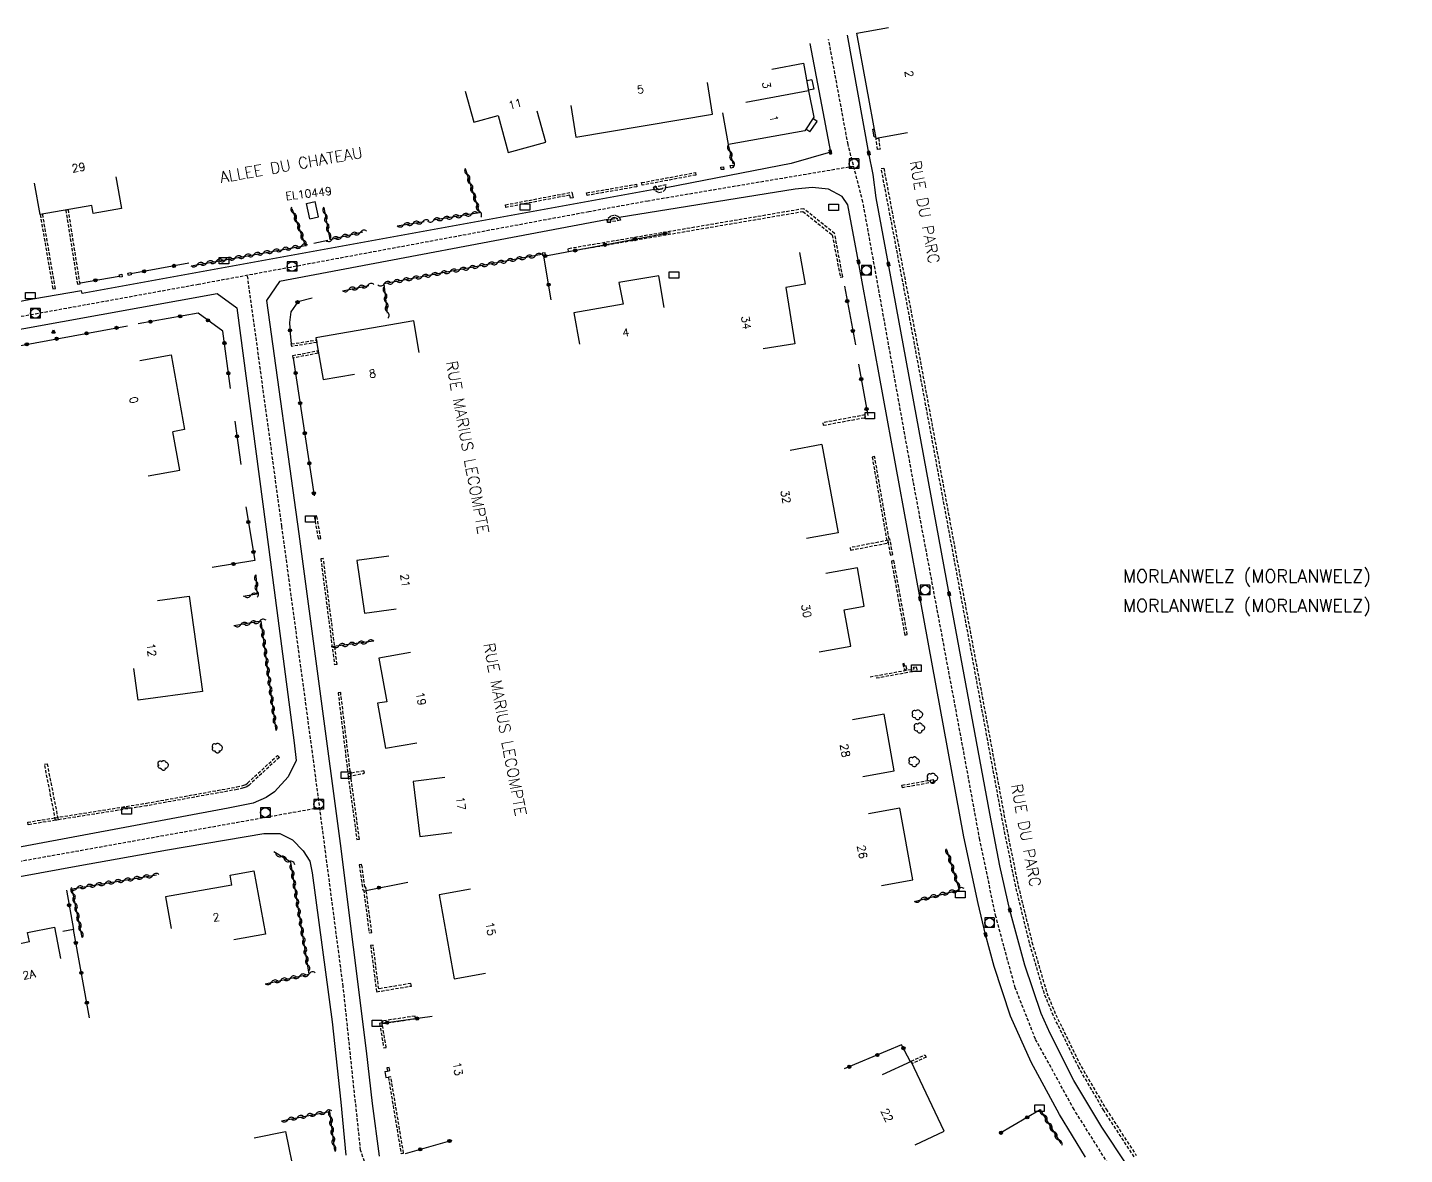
# Model space of a CAD drawing. Header units: millimetres. Extents: x 119599 to 140000, y 124063 to 129001.
# Drawn here: x 139784.9 to 140000, y 128162.5 to 128338.7 of the extents above; entities that cross this region are included whole.
import ezdxf
from ezdxf.enums import TextEntityAlignment as Align

# ---------------------------------------------------------------- set-up
doc = ezdxf.new("R2010")
doc.units = ezdxf.units.MM
doc.linetypes.add('DASHED', pattern=[0.75, 0.5, -0.25])
doc.layers.get('0').update_dxf_attribs({"linetype": 'CONTINUOUS'})
for name, color, linetype in [('W0001', 6, 'DASHED'), ('W0008', 7, 'CONTINUOUS'), ('W0100', 7, 'CONTINUOUS'), ('W0105', 7, 'CONTINUOUS'), ('W0112', 1, 'DASHED'), ('W0300', 7, 'CONTINUOUS'), ('W0310', 3, 'CONTINUOUS'), ('W0322', 7, 'CONTINUOUS'), ('W0400', 7, 'CONTINUOUS'), ('W0420', 7, 'CONTINUOUS'), ('W0851', 7, 'CONTINUOUS'), ('W0980', 7, 'CONTINUOUS'), ('W0984', 7, 'CONTINUOUS'), ('W0989', 7, 'CONTINUOUS'), ('W0991', 7, 'CONTINUOUS'), ('W1102', 7, 'CONTINUOUS'), ('W1471', 7, 'CONTINUOUS')]:
    doc.layers.add(name, color=color, linetype=linetype)
doc.styles.get("Standard").update_dxf_attribs({"font": 'romans.shx', "width": 0.85})

# ---------------------------------------------------------------- blocks, each defined once
blk = doc.blocks.new('t310o')
at = {"color": 0, "linetype": 'Continuous'}
for centre, start, end in [((-0.5, 0.38), 216.8699, 323.1304), ((0.5, -0.37), 36.8699, 143.1303)]:
    blk.add_arc(centre, 0.625, start, end, dxfattribs=at)
blk = doc.blocks.new('T1471')
at = {"color": 0, "linetype": 'Continuous', "flags": 128}
blk.add_lwpolyline([(-0.75, -0.5), (-0.75, 0.5), (0.75, 0.5), (0.75, -0.5), (-0.75, -0.5)], dxfattribs=at)
blk = doc.blocks.new('T400')
for p, q in [((-0.15, 0.3), (0.15, 0.3)), ((-0.15, -0.25), (-0.15, 0.3)), ((-0.15, 0.15), (0.15, 0.15)), ((-0.15, 0), (0.15, 0)), ((0.15, 0.3), (0.15, -0.25)), ((-0.15, -0.15), (0.15, -0.15)), ((-0.15, -0.25), (-0.15, -0.3)), ((-0.15, -0.3), (0.15, -0.3)), ((0.15, -0.3), (0.15, -0.25))]:
    blk.add_line(p, q)
blk = doc.blocks.new('T420')
for p, q in [((0.75, 0.75), (-0.75, 0.75)), ((-0.75, 0.75), (-0.75, -0.75)), ((0.75, 0.75), (0.75, -0.75)), ((0.75, -0.75), (-0.75, -0.75))]:
    blk.add_line(p, q)
blk.add_ellipse((0, 0), major_axis=(-0.53, 0.53), ratio=1, start_param=3.926991, end_param=10.210176)
blk = doc.blocks.new('T300')
for p, q in [((-0.8, 0.51), (-0.86, 0.34)), ((-0.86, 0.34), (-0.86, 0.17)), ((-0.86, 0.17), (-0.74, 0.06)), ((-0.69, 0.63), (-0.8, 0.51)), ((-0.8, -0.06), (-0.74, 0.06)), ((-0.74, 0.06), (-0.69, 0.11)), ((-0.57, 0.69), (-0.69, 0.63)), ((-0.46, 0.69), (-0.57, 0.69)), ((-0.29, 0.63), (-0.46, 0.69)), ((-0.29, 0.63), (-0.17, 0.74)), ((-0.23, 0.57), (-0.29, 0.63)), ((-0.17, 0.74), (-0.06, 0.8)), ((-0.06, 0.8), (0.06, 0.8)), ((0.06, 0.8), (0.23, 0.74)), ((0.23, 0.74), (0.34, 0.63)), ((0.34, 0.63), (0.4, 0.51)), ((0.46, 0.46), (0.34, 0.46)), ((0.4, 0.51), (0.4, 0.46)), ((0.57, 0.4), (0.46, 0.46)), ((0.57, 0.4), (0.69, 0.29)), ((0.69, 0.29), (0.74, 0.17)), ((0.74, 0.06), (0.69, -0.17)), ((0.74, 0.17), (0.74, 0.06)), ((-0.8, -0.17), (-0.8, -0.06)), ((-0.8, -0.23), (-0.8, -0.17)), ((-0.74, -0.34), (-0.8, -0.23)), ((-0.69, -0.4), (-0.74, -0.34)), ((-0.51, -0.46), (-0.69, -0.4)), ((-0.4, -0.46), (-0.51, -0.46)), ((-0.4, -0.46), (-0.34, -0.46)), ((-0.34, -0.46), (-0.34, -0.4)), ((-0.34, -0.51), (-0.34, -0.46)), ((-0.29, -0.63), (-0.34, -0.51)), ((-0.17, -0.74), (-0.29, -0.63)), ((-0.06, -0.8), (-0.17, -0.74)), ((0.06, -0.8), (-0.06, -0.8)), ((0.17, -0.74), (0.06, -0.8)), ((0.23, -0.69), (0.17, -0.74)), ((0.29, -0.46), (0.23, -0.46)), ((0.29, -0.63), (0.23, -0.69)), ((0.46, -0.4), (0.29, -0.46)), ((0.34, -0.51), (0.29, -0.63)), ((0.34, -0.51), (0.34, -0.46)), ((0.57, -0.34), (0.46, -0.4)), ((0.63, -0.29), (0.57, -0.34)), ((0.69, -0.17), (0.63, -0.29))]:
    blk.add_line(p, q)
blk = doc.blocks.new('T851')
for p, q in [((-0.25, -0.15), (0, 0.32)), ((0, 0.32), (0.25, -0.15)), ((-0.25, -0.15), (0.25, -0.15))]:
    blk.add_line(p, q)
for major_axis in [(-0.106, 0.106), (-0.0354, 0.0354), (-0.0236, 0.0236)]:
    blk.add_ellipse((0, 0), major_axis=major_axis, ratio=1, start_param=3.926991, end_param=10.210176)
blk = doc.blocks.new('t322o')
at = {"color": 0, "linetype": 'Continuous'}
for radius in [0.25, 0.15]:
    blk.add_circle((0, 0), radius, dxfattribs=at)

msp = doc.modelspace()

# ---------------------------------------------------------------- linework, layer by layer
at = {"layer": 'W0001'}
for points in [[(140000, 128113.74), (139990.89, 128121.21), (139981.79, 128129.34), (139971.93, 128139.19), (139962.58, 128149.54), (139954.89, 128159.22), (139948.38, 128169.57), (139942.36, 128180.58), (139939.19, 128188.6), (139936.17, 128199.72), (139933.66, 128211.74), (139930.82, 128227.26), (139923.27, 128267.71), (139915.41, 128311.39), (139913.07, 128320.41), (139910.04, 128336.84)], [(139913.96, 128316.99), (139881.83, 128311.56), (139872.58, 128309.88), (139825.97, 128301.2), (139811.6, 128298.53), (139793.96, 128295.32), (139704.2, 128279.1), (139651.51, 128269.56), (139621.94, 128264.05), (139618.53, 128263.9), (139609.83, 128264.57)], [(139984.74, 128126.7), (139957.1, 128094.39), (139929.95, 128061.96), (139927.8, 128059.72), (139924.17, 128056.07), (139921.71, 128054.72), (139918.89, 128054.23), (139916.06, 128054.47), (139912.87, 128055.45), (139907.96, 128058.15), (139900.22, 128064.65), (139889.66, 128077.91), (139875.39, 128096.65), (139863.36, 128111.12), (139857.71, 128118.98), (139848.34, 128135.96), (139843.42, 128147.4), (139839.25, 128156.48), (139836.92, 128163.23), (139834.2, 128188.82), (139829.41, 128225.3), (139824.62, 128260.74), (139820.56, 128290.43), (139819.25, 128299.95)], [(139830.54, 128216.73), (139778.39, 128207.38), (139748.55, 128201.98), (139719.61, 128196.68), (139684.49, 128190.43), (139669.81, 128188.2), (139631.5, 128180.96), (139601.42, 128175.56), (139592.58, 128173.88)]]:
    msp.add_lwpolyline(points, dxfattribs=at)
at = {"layer": 'W0008'}
for points in [[(140000, 128116.29), (139994.2, 128121.19), (139986.13, 128128.6), (139980.4, 128134.1), (139973.05, 128141.45), (139967.38, 128147.62), (139962.5, 128153.3), (139959.76, 128156.71), (139956.61, 128160.91), (139952.7, 128166.82), (139948.35, 128174.12), (139944.63, 128181.47), (139943.24, 128184.58), (139940.67, 128192.15), (139938.36, 128200.71), (139936.77, 128207.65), (139935.21, 128215.86), (139928.88, 128250.16), (139919.4, 128301.7), (139917.49, 128312.07), (139916.99, 128315.69), (139916.32, 128319.04), (139913.01, 128337.5)], [(139907.08, 128336.19), (139910.31, 128319.23), (139904.21, 128317.43), (139884.65, 128313.65)], [(139882.77, 128313.35), (139793.45, 128297.09), (139793.3, 128297.55), (139785.71, 128296.25), (139765.69, 128292.54)], [(139950.19, 128162.14), (139946.1, 128168.8), (139941.66, 128177), (139938.46, 128184.15), (139935.91, 128191.94), (139934.56, 128196.91), (139933.39, 128201.75), (139931.18, 128212.21), (139924.32, 128249.42), (139914.71, 128302.06), (139913.04, 128310.98), (139912.18, 128312.26), (139910, 128313.43), (139907.45, 128313.66), (139904.81, 128313.43), (139877.31, 128309)], [(139875.55, 128308.68), (139824.27, 128298.98), (139822.23, 128296.04), (139827.29, 128259.54), (139833.74, 128211.16), (139837.8, 128178.76), (139838.71, 128170.49), (139839.84, 128162.26)], [(139772.16, 128289.48), (139814.52, 128297.13), (139817.61, 128294.88), (139822.57, 128257.12), (139826.55, 128226.91), (139826.85, 128224.12), (139825.59, 128221.57), (139823.46, 128219.24), (139822.17, 128218.32), (139820.14, 128217.48), (139816.24, 128216.67), (139769.42, 128207.94)], [(139770.54, 128203.59), (139793.08, 128207.73), (139806.73, 128210.16), (139821.79, 128212.71), (139824.32, 128212.71), (139826.27, 128211.74), (139827.94, 128210), (139828.99, 128208.38), (139829.36, 128206.58), (139832.48, 128183.26), (139833.83, 128170.73), (139834.6, 128162.45)]]:
    msp.add_lwpolyline(points, dxfattribs=at)
at = {"layer": 'W0100'}
for p, q in [((139853.27, 128328.72), (139854.59, 128323.9)), ((139854.59, 128323.9), (139858.4, 128324.95)), ((139858.4, 128324.95), (139859.99, 128319.17)), ((139865.84, 128320.78), (139864.51, 128325.6)), ((139859.99, 128319.17), (139865.84, 128320.78)), ((139798.7, 128315.33), (139799.57, 128310.41)), ((139786.87, 128309.45), (139785.99, 128314.38)), ((139794.93, 128310.88), (139786.87, 128309.45)), ((139795.15, 128309.62), (139794.93, 128310.88)), ((139828.46, 128311.19), (139829.81, 128311.49)), ((139828.99, 128308.8), (139828.46, 128311.19)), ((139830.33, 128309.1), (139829.81, 128311.49)), ((139799.57, 128310.41), (139795.15, 128309.62)), ((139829, 128308.77), (139830.33, 128309.1)), ((139802.43, 128286.66), (139807.35, 128287.53)), ((139807.35, 128287.53), (139809.43, 128275.84)), ((139809.43, 128275.84), (139807.59, 128275.52)), ((139808.66, 128269.52), (139807.59, 128275.52)), ((139908.96, 128273.5), (139904.04, 128272.58)), ((139908.96, 128273.5), (139911.52, 128259.73)), ((139803.74, 128268.64), (139808.66, 128269.52)), ((139911.52, 128259.73), (139906.6, 128258.82)), ((139914.55, 128254.23), (139909.62, 128253.36)), ((139915.6, 128248.23), (139914.55, 128254.23)), ((139912.47, 128247.69), (139915.6, 128248.23)), ((139913.49, 128241.99), (139912.47, 128247.69)), ((139908.57, 128241.12), (139913.49, 128241.99)), ((139816.53, 128206.2), (139820.26, 128206.86)), ((139816.81, 128204.65), (139816.53, 128206.2)), ((139820.26, 128206.86), (139822.04, 128197)), ((139816.81, 128204.65), (139806.44, 128202.82)), ((139806.44, 128202.82), (139807.31, 128197.89)), ((139784.9, 128197.25), (139789.08, 128198.08)), ((139785.2, 128195.76), (139784.9, 128197.25)), ((139789.08, 128198.08), (139790.05, 128193.18)), ((139822.04, 128197), (139817.12, 128196.11)), ((139785.2, 128195.76), (139777.14, 128194.15)), ((139820.27, 128165.15), (139825.17, 128166.16)), ((139825.17, 128166.16), (139826.7, 128158.74))]:
    msp.add_line(p, q, dxfattribs=at)
for points in [[(139922.37, 128322.23), (139917.45, 128321.34), (139914.47, 128337.8), (139919.39, 128338.69)], [(139901.19, 128332.19), (139906.1, 128333.12), (139906.92, 128328.8), (139907.71, 128324.69), (139906.32, 128322.55), (139894.38, 128320.42), (139893.5, 128325.34)], [(139869.75, 128326.5), (139870.57, 128321.57), (139891.92, 128325.15), (139891.1, 128330.08)], [(139905.5, 128303.52), (139906.4, 128298.6), (139903.38, 128298.05), (139904.76, 128289.25), (139899.82, 128288.47)], [(139884.36, 128294.95), (139883.52, 128299.88), (139877.29, 128298.82), (139877.92, 128295.47), (139870.26, 128294.11), (139871.13, 128289.18)], [(139846.07, 128287.9), (139845.22, 128292.82), (139829.95, 128290.2), (139831.06, 128283.65), (139835.99, 128284.49)], [(139841.31, 128256.08), (139836.36, 128255.38), (139837.54, 128247.15), (139842.49, 128247.85)], [(139805.21, 128249.11), (139810.16, 128249.79), (139812.21, 128234.91), (139802.16, 128233.53), (139801.48, 128238.48)], [(139844.7, 128241.01), (139839.78, 128240.1), (139841.03, 128233.31), (139839.58, 128233.08), (139840.8, 128226.03), (139845.73, 128226.88)], [(139915.38, 128221.61), (139920.3, 128222.49), (139918.71, 128231.35), (139913.79, 128230.46)], [(139850.07, 128221.46), (139845.11, 128220.84), (139846.19, 128212.25), (139851.15, 128212.87)], [(139918.28, 128204.59), (139923.2, 128205.48), (139921.18, 128216.7), (139916.26, 128215.81)], [(139854.11, 128204.04), (139849.19, 128203.15), (139851.53, 128190.02), (139856.46, 128190.9)], [(139923.55, 128164.06), (139928.07, 128166.18), (139922.94, 128177.1), (139918.42, 128174.98)]]:
    msp.add_lwpolyline(points, dxfattribs=at)
at = {"layer": 'W0105'}
for p, q in [((139907.44, 128330.51), (139906.62, 128330.36)), ((139907.44, 128330.51), (139907.71, 128329.07)), ((139907.71, 128329.07), (139906.89, 128328.91)), ((139907.12, 128322.37), (139908.26, 128323.99)), ((139908.26, 128323.99), (139907.55, 128324.45)), ((139907.12, 128322.37), (139906.48, 128322.79)), ((139916.94, 128322.78), (139917.18, 128322.82)), ((139917.13, 128321.62), (139916.94, 128322.78)), ((139917.13, 128321.62), (139917.39, 128321.67)), ((139840.72, 128175.5), (139841.11, 128175.59)), ((139840.72, 128175.5), (139840.87, 128174.58)), ((139840.87, 128174.58), (139841.26, 128174.62))]:
    msp.add_line(p, q, dxfattribs=at)
at = {"layer": 'W0112'}
for p, q in [((139917.45, 128321.34), (139917.85, 128321.39)), ((139917.67, 128319.62), (139917.45, 128321.34)), ((139889.32, 128315.63), (139880.91, 128314.04)), ((139893.23, 128316.47), (139893.21, 128316.87)), ((139893.66, 128316.49), (139893.23, 128316.47)), ((139894.76, 128316.72), (139894.68, 128317.12)), ((139895.15, 128316.8), (139894.76, 128316.72)), ((139918.26, 128316.63), (139918.65, 128316.7)), ((139922.75, 128293.07), (139918.26, 128316.63)), ((139918.65, 128316.7), (139923.15, 128293.11)), ((139872.3, 128312.45), (139872.24, 128312.85)), ((139880.09, 128313.8), (139872.3, 128312.45)), ((139880.91, 128314.04), (139880.83, 128314.44)), ((139884.65, 128314.08), (139882.67, 128313.7)), ((139869.6, 128312.49), (139859.62, 128310.57)), ((139786.86, 128309.45), (139788.85, 128297.82)), ((139791.27, 128310.2), (139790.87, 128310.14)), ((139793.09, 128298.62), (139791.27, 128310.2)), ((139906.14, 128310.36), (139869.3, 128304.09)), ((139877.51, 128308.57), (139875.49, 128308.22)), ((139865.75, 128303.49), (139865.27, 128303.43)), ((139865.27, 128303.43), (139865.32, 128303.03)), ((139799.29, 128299.65), (139799.2, 128300.04)), ((139800.66, 128299.92), (139800.58, 128300.31)), ((139801.09, 128300.01), (139800.66, 128299.92)), ((139788.85, 128297.82), (139789.24, 128297.89)), ((139799.69, 128299.74), (139799.29, 128299.65)), ((139937.35, 128213.94), (139922.75, 128293.07)), ((139923.15, 128293.11), (139937.72, 128214.12)), ((139826.1, 128289.23), (139830.02, 128289.86)), ((139830.02, 128289.86), (139830.08, 128289.47)), ((139826.41, 128287.03), (139826.34, 128287.42)), ((139830.27, 128287.78), (139826.41, 128287.03)), ((139909.21, 128276.52), (139915.81, 128277.74)), ((139915.81, 128277.74), (139915.74, 128278.13)), ((139919.48, 128258.73), (139917.23, 128271.62)), ((139829.68, 128262.3), (139830.3, 128258.76)), ((139830.3, 128258.76), (139830.69, 128258.83)), ((139913.47, 128257), (139919.42, 128258.15)), ((139919.42, 128258.15), (139919.35, 128258.54)), ((139830.7, 128255.66), (139832.84, 128239.12)), ((139920.24, 128255.36), (139919.85, 128255.29)), ((139922.33, 128243.81), (139920.24, 128255.36)), ((139832.84, 128239.12), (139833.24, 128239.18)), ((139916.53, 128237.21), (139923.39, 128238.45)), ((139923.88, 128238.13), (139917.31, 128236.95)), ((139921.85, 128239.26), (139921.64, 128239.21)), ((139921.64, 128239.21), (139921.85, 128238.37)), ((139923.31, 128238.73), (139923.71, 128238.78)), ((139923.39, 128238.45), (139923.31, 128238.73)), ((139923.71, 128238.78), (139923.88, 128238.13)), ((139833.41, 128234.72), (139834.99, 128221.65)), ((139787.55, 128223.53), (139787.95, 128223.61)), ((139789.27, 128214.78), (139787.55, 128223.53)), ((139837.52, 128222.12), (139837.45, 128222.51)), ((139834.99, 128221.65), (139837.52, 128222.12)), ((139834.99, 128221.65), (139836.33, 128211.79)), ((139926.45, 128220.75), (139921.57, 128219.86)), ((139921.57, 128219.86), (139921.5, 128220.26)), ((139789.27, 128214.79), (139784.99, 128214.08)), ((139939.27, 128204.43), (139937.35, 128213.94)), ((139937.72, 128214.12), (139939.66, 128204.52)), ((139837.39, 128203.92), (139838.26, 128197.21)), ((139941.42, 128195.62), (139939.27, 128204.43)), ((139939.66, 128204.52), (139941.81, 128195.72)), ((139838.49, 128195.19), (139839.41, 128187.97)), ((139943.74, 128187.68), (139941.42, 128195.62)), ((139941.81, 128195.72), (139944.12, 128187.82)), ((139839.41, 128187.97), (139844.85, 128188.88)), ((139945.16, 128184.23), (139943.74, 128187.68)), ((139944.12, 128187.82), (139945.53, 128184.39)), ((139845.44, 128184.17), (139840.35, 128183.42)), ((139949.13, 128176.12), (139945.16, 128184.23)), ((139945.53, 128184.39), (139949.48, 128176.3)), ((139839.89, 128183.04), (139840.54, 128179.2)), ((139840.35, 128183.42), (139840.41, 128183.02)), ((139840.54, 128179.2), (139840.93, 128179.26)), ((139922.95, 128177.11), (139925.09, 128178.12)), ((139925.09, 128178.12), (139925.26, 128177.76)), ((139841.02, 128176.08), (139841.11, 128175.59)), ((139841.11, 128175.59), (139841.5, 128175.66)), ((139953.05, 128169.4), (139949.13, 128176.12)), ((139949.48, 128176.3), (139953.39, 128169.62)), ((139841.26, 128174.62), (139843.24, 128162.7)), ((139957.78, 128162.16), (139953.05, 128169.4)), ((139953.39, 128169.62), (139958.11, 128162.4)), ((139843.24, 128162.7), (139843.63, 128162.77))]:
    msp.add_line(p, q, dxfattribs=at)
for points in [[(139917.85, 128321.39), (139918.07, 128319.67), (139917.67, 128319.62)], [(139894.68, 128317.12), (139895.07, 128317.19), (139895.15, 128316.8)], [(139880.83, 128314.44), (139889.25, 128316.02), (139889.32, 128315.63)], [(139893.21, 128316.87), (139893.64, 128316.89), (139893.66, 128316.49)], [(139859.62, 128310.57), (139859.54, 128310.97), (139869.91, 128312.95), (139870.01, 128312.47)], [(139872.24, 128312.85), (139880.02, 128314.19), (139880.09, 128313.8)], [(139882.65, 128313.67), (139882.97, 128313.15), (139883.49, 128312.9), (139884.19, 128313.05), (139884.57, 128313.46), (139884.65, 128314.08)], [(139883.25, 128313.46), (139882.99, 128313.88), (139882.65, 128313.67)], [(139882.67, 128313.7), (139882.75, 128313.3), (139884.18, 128313.58), (139884.19, 128313.64), (139883.98, 128313.42), (139883.54, 128313.32), (139883.25, 128313.46)], [(139870.11, 128312.08), (139869.71, 128311.99), (139869.6, 128312.49)], [(139870.01, 128312.47), (139870.02, 128312.47), (139870.11, 128312.08)], [(139789.24, 128297.89), (139787.25, 128309.52), (139786.86, 128309.45)], [(139790.87, 128310.14), (139792.69, 128298.55), (139793.09, 128298.62)], [(139869.3, 128304.09), (139869.37, 128303.7), (139906.03, 128309.93), (139910.61, 128306.26)], [(139875.49, 128308.22), (139875.42, 128308.61), (139876.99, 128308.88), (139877.06, 128308.66), (139876.86, 128308.87), (139876.56, 128308.98), (139876.2, 128308.89), (139875.99, 128308.68)], [(139875.52, 128308.23), (139875.61, 128308.87), (139875.99, 128309.25), (139876.58, 128309.4), (139877.09, 128309.21), (139877.41, 128308.87), (139877.51, 128308.57)], [(139875.99, 128308.68), (139875.91, 128308.16), (139875.52, 128308.23)], [(139912.25, 128299.73), (139910.98, 128306.48), (139906.14, 128310.36)], [(139910.61, 128306.26), (139911.86, 128299.66), (139912.25, 128299.73)], [(139865.32, 128303.03), (139865.8, 128303.09), (139865.75, 128303.49)], [(139799.2, 128300.04), (139799.6, 128300.13), (139799.69, 128299.74)], [(139800.58, 128300.31), (139801.01, 128300.4), (139801.09, 128300.01)], [(139830.08, 128289.47), (139826.17, 128288.84), (139826.1, 128289.23)], [(139826.34, 128287.42), (139830.19, 128288.17), (139830.27, 128287.78)], [(139915.74, 128278.13), (139909.14, 128276.91), (139909.21, 128276.52)], [(139917.23, 128271.62), (139916.84, 128271.55), (139919.17, 128258.23), (139919.29, 128258.26)], [(139830.69, 128258.83), (139830.08, 128262.36), (139829.68, 128262.3)], [(139919.35, 128258.54), (139913.39, 128257.39), (139913.47, 128257)], [(139919.29, 128258.26), (139919.68, 128256.24), (139920.07, 128256.32)], [(139920.07, 128256.32), (139919.6, 128258.76), (139919.48, 128258.73)], [(139833.24, 128239.18), (139831.1, 128255.71), (139830.7, 128255.66)], [(139919.85, 128255.29), (139921.94, 128243.74), (139922.33, 128243.81)], [(139922.13, 128238.91), (139921.94, 128238.87), (139921.85, 128239.26)], [(139921.85, 128238.37), (139922.24, 128238.46), (139922.13, 128238.91)], [(139835.39, 128221.7), (139833.81, 128234.77), (139833.41, 128234.72)], [(139819.26, 128220.6), (139823.95, 128224.91), (139824.23, 128224.62)], [(139787.95, 128223.61), (139789.67, 128214.86), (139789.27, 128214.78)], [(139824.23, 128224.62), (139819.52, 128220.29), (139819.15, 128220.03), (139818.61, 128219.84), (139817.65, 128219.6), (139803.53, 128217.05), (139789.27, 128214.79)], [(139837.45, 128222.51), (139834.92, 128222.04), (139834.99, 128221.65)], [(139784.99, 128214.08), (139784.92, 128214.48), (139789.21, 128215.18), (139803.46, 128217.45), (139817.57, 128219.99), (139818.5, 128220.22), (139818.97, 128220.38), (139819.26, 128220.6)], [(139836.33, 128211.79), (139836.73, 128211.85), (139835.39, 128221.7)], [(139921.5, 128220.26), (139926.38, 128221.14), (139926.45, 128220.75)], [(139837.6, 128204.32), (139837.12, 128207.85), (139836.72, 128207.8)], [(139836.72, 128207.8), (139837.26, 128203.91), (139837.39, 128203.92)], [(139838.26, 128197.21), (139838.66, 128197.26), (139837.73, 128204.33), (139837.6, 128204.32)], [(139839.75, 128188.43), (139838.89, 128195.24), (139838.49, 128195.19)], [(139844.85, 128188.88), (139844.79, 128189.28), (139839.75, 128188.43)], [(139840.41, 128183.02), (139845.5, 128183.77), (139845.44, 128184.17)], [(139840.93, 128179.26), (139840.28, 128183.1), (139839.89, 128183.04)], [(139925.26, 128177.76), (139923.12, 128176.75), (139922.95, 128177.11)], [(139841.5, 128175.66), (139841.41, 128176.15), (139841.02, 128176.08)], [(139843.63, 128162.77), (139841.65, 128174.68), (139841.26, 128174.62)]]:
    msp.add_lwpolyline(points, dxfattribs=at)
at = {"layer": 'W0310'}
for p, q in [((139894.36, 128320.34), (139895.07, 128317.39)), ((139842.66, 128307.68), (139846.84, 128308.35)), ((139834.1, 128297.53), (139838.22, 128298.38)), ((139838.99, 128242.8), (139832.32, 128241.91)), ((139943.11, 128169.55), (139946.31, 128164.25))]:
    msp.add_line(p, q, dxfattribs=at)
for points in [[(139853.28, 128316.65), (139855.49, 128309.73), (139848.27, 128308.59)], [(139810.43, 128301.44), (139828.3, 128304.63), (139826.23, 128310.37)], [(139831.17, 128310.58), (139832.14, 128305.54), (139837.25, 128306.73)], [(139865.2, 128303.23), (139840.56, 128298.65), (139841.09, 128294.05)], [(139820.55, 128253.13), (139820.72, 128250.1), (139818.56, 128249.76)], [(139823.71, 128228.82), (139821.4, 128245.92), (139817.11, 128245.18)], [(139822.02, 128189.24), (139828.9, 128190.73), (139826, 128208.21), (139823.35, 128209.85)], [(139923.46, 128202.11), (139930.49, 128203.92), (139928.49, 128210.18)], [(139793.43, 128196.47), (139791.86, 128204.06), (139805.05, 128206.24)], [(139824.58, 128167.81), (139832.09, 128169.28), (139832.87, 128163.15)]]:
    msp.add_lwpolyline(points, dxfattribs=at)
at = {"layer": 'W0322'}
for p, q in [((139831.79, 128305.39), (139829.6, 128304.95)), ((139810.11, 128301.85), (139801.01, 128300.2)), ((139793.17, 128298.76), (139799.21, 128299.85)), ((139912.51, 128298.26), (139914.23, 128289.09)), ((139826.41, 128287.02), (139829.69, 128265.47)), ((139914.71, 128286.08), (139916.15, 128278.06)), ((139817.3, 128277.14), (139818.22, 128270.38)), ((139790.97, 128203.85), (139792.05, 128197.7)), ((139837.46, 128203.78), (139844.3, 128205.13)), ((139848.11, 128184.11), (139840.59, 128183.09)), ((139943.11, 128169.55), (139936.67, 128165.77)), ((139843.96, 128162.71), (139851.24, 128164.77))]:
    msp.add_line(p, q, dxfattribs=at)
for points in [[(139866.7, 128296.15), (139865.54, 128302.94), (139885.3, 128306.64)], [(139829.35, 128296.37), (139827.14, 128295.83), (139826.02, 128294.26), (139825.82, 128292.6), (139825.92, 128290.87), (139826.1, 128289.23)], [(139816.58, 128282.29), (139815.41, 128291.21), (139811.55, 128294.05), (139802.19, 128292.37)], [(139776.87, 128280.35), (139775.56, 128287.5), (139800.53, 128292.07)], [(139818.98, 128263.75), (139820.41, 128255.36), (139813.74, 128254.31)], [(139794.59, 128183.93), (139792.05, 128197.7), (139790.4, 128197.4)], [(139922.81, 128177.04), (139921.45, 128179.71), (139912.46, 128175.91)]]:
    msp.add_lwpolyline(points, dxfattribs=at)
at = {"layer": 'W1102'}
msp.add_line((139906.92, 128328.8), (139897.09, 128326.95), dxfattribs=at)

# ---------------------------------------------------------------- block references
at = {"layer": 'W0300'}
for p in [(139923.96, 128231.27), (139924.26, 128229.19), (139814.57, 128226.05), (139923.44, 128223.93), (139806.12, 128223.35), (139926.3, 128221.34)]:
    msp.add_blockref('T300', p, dxfattribs=at)
at = {"layer": 'W0310'}
for p, rotation in [((139894.6, 128319.36), 283.5908430046006), ((139894.95, 128317.9), 283.5908430046006), ((139853.59, 128315.7), 287.6746588728036), ((139854.04, 128314.27), 287.6746588728036), ((139854.5, 128312.84), 287.6746588728036), ((139826.49, 128309.66), 109.7979224288314), ((139854.95, 128311.41), 287.6746588728036), ((139855.41, 128309.98), 287.6746588728036), ((139827, 128308.25), 109.7979224288314), ((139831.36, 128309.6), 280.8133651588067), ((139831.64, 128308.13), 280.8133651588067), ((139846.61, 128308.31), 9.028344345360821), ((139848.35, 128308.6), 188.9489496483371), ((139849.83, 128308.84), 188.9489496483371), ((139851.31, 128309.07), 188.9489496483371), ((139852.79, 128309.3), 188.9489496483371), ((139854.27, 128309.54), 188.9489496483371), ((139827.51, 128306.84), 109.7979224288314), ((139828.01, 128305.43), 109.7979224288314), ((139831.92, 128306.65), 280.8133651588067), ((139833.95, 128305.96), 13.08386731036118), ((139835.41, 128306.3), 13.08386731036118), ((139836.87, 128306.64), 13.08386731036118), ((139843.65, 128307.84), 9.028344345360821), ((139845.13, 128308.07), 9.028344345360821), ((139824.7, 128303.99), 10.11773017921905), ((139826.18, 128304.25), 10.11773017921905), ((139827.66, 128304.51), 10.11773017921905), ((139832.49, 128305.62), 13.08386731036118), ((139812.89, 128301.88), 10.11773017921905), ((139814.37, 128302.14), 10.11773017921905), ((139815.84, 128302.41), 10.11773017921905), ((139817.32, 128302.67), 10.11773017921905), ((139818.8, 128302.93), 10.11773017921905), ((139820.27, 128303.2), 10.11773017921905), ((139821.75, 128303.46), 10.11773017921905), ((139823.23, 128303.72), 10.11773017921905), ((139856.84, 128301.68), 190.5158264724796), ((139858.32, 128301.95), 190.5158264724796), ((139859.79, 128302.22), 190.5158264724796), ((139861.27, 128302.5), 190.5158264724796), ((139862.74, 128302.77), 190.5158264724796), ((139864.22, 128303.04), 190.5158264724796), ((139811.41, 128301.62), 10.11773017921905), ((139845.04, 128299.49), 190.5158264724796), ((139846.52, 128299.76), 190.5158264724796), ((139847.99, 128300.03), 190.5158264724796), ((139849.47, 128300.31), 190.5158264724796), ((139850.94, 128300.58), 190.5158264724796), ((139852.42, 128300.85), 190.5158264724796), ((139853.89, 128301.13), 190.5158264724796), ((139855.37, 128301.4), 190.5158264724796), ((139835.08, 128297.74), 11.60651013942534), ((139836.55, 128298.04), 11.60651013942534), ((139838.02, 128298.34), 11.60651013942534), ((139840.62, 128298.66), 190.5158264724796), ((139840.73, 128297.22), 276.5407808985442), ((139842.09, 128298.94), 190.5158264724796), ((139843.57, 128299.21), 190.5158264724796), ((139840.9, 128295.73), 276.5407808985442), ((139841.07, 128294.24), 276.5407808985442), ((139820.6, 128252.14), 273.2447413738877), ((139820.69, 128250.64), 273.2447413738877), ((139819.77, 128249.95), 188.8417442577304), ((139821.16, 128245.88), 189.7046627202362), ((139818.2, 128245.37), 189.7046627202362), ((139819.68, 128245.62), 189.7046627202362), ((139821.57, 128244.67), 97.68995620512555), ((139821.77, 128243.19), 97.68995620512555), ((139821.97, 128241.7), 97.68995620512555), ((139833.54, 128242.08), 187.5292852782803), ((139835.03, 128242.27), 187.5292852782803), ((139836.52, 128242.47), 187.5292852782803), ((139838, 128242.67), 187.5292852782803), ((139822.17, 128240.21), 97.68995620512555), ((139822.37, 128238.73), 97.68995620512555), ((139822.57, 128237.24), 97.68995620512555), ((139822.77, 128235.76), 97.68995620512555), ((139822.97, 128234.27), 97.68995620512555), ((139823.17, 128232.78), 97.68995620512555), ((139823.37, 128231.3), 97.68995620512555), ((139823.57, 128229.81), 97.68995620512555), ((139824.52, 128209.13), 148.3564211782675), ((139928.74, 128209.39), 107.7203074378507), ((139825.8, 128208.34), 148.3564211782675), ((139826.21, 128206.97), 99.39486192769071), ((139929.2, 128207.96), 107.7203074378507), ((139929.65, 128206.53), 107.7203074378507), ((139797.04, 128204.91), 9.372974445510463), ((139798.52, 128205.16), 9.372974445510463), ((139799.99, 128205.4), 9.372974445510463), ((139801.48, 128205.65), 9.372974445510463), ((139802.95, 128205.89), 9.372974445510463), ((139804.43, 128206.13), 9.372974445510463), ((139826.45, 128205.49), 99.39486192769071), ((139930.11, 128205.1), 107.7203074378507), ((139792.01, 128203.32), 101.6983425102813), ((139792.6, 128204.18), 9.372974445510463), ((139794.08, 128204.43), 9.372974445510463), ((139795.55, 128204.67), 9.372974445510463), ((139826.7, 128204.01), 99.39486192769071), ((139826.94, 128202.53), 99.39486192769071), ((139925.88, 128202.74), 14.44585998800745), ((139927.33, 128203.11), 14.44585998800745), ((139928.78, 128203.48), 14.44585998800745), ((139930.24, 128203.86), 14.44585998800745), ((139792.32, 128201.85), 101.6983425102813), ((139792.62, 128200.38), 101.6983425102813), ((139827.19, 128201.05), 99.39486192769071), ((139924.43, 128202.36), 14.44585998800745), ((139792.92, 128198.91), 101.6983425102813), ((139827.43, 128199.57), 99.39486192769071), ((139827.68, 128198.09), 99.39486192769071), ((139793.23, 128197.45), 101.6983425102813), ((139827.92, 128196.61), 99.39486192769071), ((139828.17, 128195.13), 99.39486192769071), ((139828.41, 128193.65), 99.39486192769071), ((139828.66, 128192.17), 99.39486192769071), ((139824.46, 128189.77), 12.25061575969466), ((139825.93, 128190.09), 12.25061575969466), ((139827.39, 128190.4), 12.25061575969466), ((139828.86, 128190.72), 12.25061575969466), ((139823, 128189.45), 12.25061575969466), ((139827.04, 128168.29), 11.12344714333108), ((139828.51, 128168.58), 11.12344714333108), ((139829.98, 128168.87), 11.12344714333108), ((139831.45, 128169.16), 11.12344714333108), ((139832.2, 128168.44), 277.1997073139547), ((139943.63, 128168.7), 301.0811681898321), ((139825.57, 128168), 11.12344714333108), ((139832.39, 128166.95), 277.1997073139547), ((139944.4, 128167.41), 301.0811681898321), ((139945.17, 128166.13), 301.0811681898321), ((139832.57, 128165.46), 277.1997073139547), ((139832.76, 128163.98), 277.1997073139547), ((139945.95, 128164.84), 301.0811681898321)]:
    msp.add_blockref('t310o', p, dxfattribs=dict(at, rotation=rotation))
at = {"layer": 'W0322'}
for p, rotation in [((139884.44, 128306.48), 10.6034786581834), ((139875.11, 128304.73), 10.6034786581834), ((139879.77, 128305.6), 10.6034786581834), ((139865.77, 128302.98), 10.6034786581834), ((139870.44, 128303.85), 10.6034786581834), ((139803.1, 128300.58), 190.3169692463423), ((139807.77, 128301.43), 190.3169692463423), ((139795.51, 128299.18), 10.30069418048356), ((139866.3, 128298.49), 99.70439973347331), ((139827.08, 128295.75), 234.693821302998), ((139912.95, 128295.93), 280.5931695330643), ((139808.75, 128293.55), 190.2036166070788), ((139798.79, 128291.75), 10.37259580870456), ((139804.08, 128292.71), 190.2036166070788), ((139813.08, 128292.92), 143.5651041565206), ((139825.89, 128291.35), 273.4342375862015), ((139913.82, 128291.26), 280.5931695330643), ((139784.77, 128289.18), 10.37259580870456), ((139789.44, 128290.04), 10.37259580870456), ((139794.12, 128290.89), 10.37259580870456), ((139815.65, 128289.36), 97.49268333787955), ((139816.27, 128284.65), 97.49268333787955), ((139826.77, 128284.68), 278.638734120369), ((139915.13, 128283.74), 280.1870790496749), ((139827.48, 128279.98), 278.638734120369), ((139915.97, 128279.06), 280.1870790496749), ((139817.62, 128274.79), 277.7955312154032), ((139828.2, 128275.28), 278.638734120369), ((139828.91, 128270.59), 278.638734120369), ((139829.62, 128265.89), 278.638734120369), ((139819.38, 128261.4), 279.6483872569622), ((139820.18, 128256.72), 279.6483872569622), ((139817.08, 128254.84), 188.9875929284689), ((139839.79, 128204.24), 11.13270839772815), ((139791.38, 128201.51), 280.0174540790742), ((139792.44, 128195.61), 100.4680506599105), ((139793.3, 128190.94), 100.4680506599105), ((139794.16, 128186.27), 100.4680506599105), ((139845.76, 128183.79), 187.7545916844664), ((139841.05, 128183.15), 187.7545916844664), ((139921.73, 128179.16), 116.9675166862563), ((139917.65, 128178.1), 202.8749519287584), ((139913.27, 128176.26), 202.8749519287584), ((139941.06, 128168.35), 210.4232713804672), ((139850.82, 128164.66), 15.87250203852035), ((139936.97, 128165.94), 210.4232713804672), ((139846.25, 128163.36), 15.87250203852035)]:
    msp.add_blockref('t322o', p, dxfattribs=dict(at, rotation=rotation))
at = {"layer": 'W0400'}
for p, rotation in [((139910.31, 128319.23), 10.79081272975464), ((139916.32, 128319.04), 191.4251513557965), ((139914.71, 128302.06), 10.34491372461027), ((139919.4, 128301.7), 190.420323314436), ((139928.88, 128250.16), 190.4487926395857), ((139924.32, 128249.42), 10.44633444716965), ((139938.36, 128200.71), 195.0702321250736), ((139934.56, 128196.91), 15.1951436288155)]:
    msp.add_blockref('T400', p, dxfattribs=dict(at, rotation=rotation))
at = {"layer": 'W0420'}
for p in [(139913.99, 128317.4), (139826.21, 128301.34), (139915.95, 128300.74), (139786.11, 128294.01), (139925.11, 128250.76), (139822.03, 128215.99), (139830.37, 128217.29), (139935.17, 128198.76)]:
    msp.add_blockref('T420', p, dxfattribs=at)
at = {"layer": 'W0851'}
msp.add_blockref('T851', (139788.96, 128291.1), dxfattribs=at)
at = {"layer": 'W1471'}
for p in [(139862.61, 128310.65), (139910.83, 128310.57), (139815.6, 128302.24), (139885.9, 128300.02), (139785.33, 128296.76), (139916.48, 128278.03), (139829.07, 128261.86), (139923.73, 128238.56), (139834.64, 128221.83), (139800.39, 128216.25), (139930.61, 128203.18), (139839.5, 128183.06), (139942.98, 128169.79)]:
    msp.add_blockref('T1471', p, dxfattribs=at)

# ---------------------------------------------------------------- texts
at = {"layer": 'W0980'}
for p in [(139975.37, 128252.81), (139975.37, 128248.2)]:
    msp.add_text('MORLANWELZ (MORLANWELZ)', height=2, dxfattribs=at).set_placement(p, align=Align.MIDDLE)
at = {"layer": 'W0984'}
msp.add_text('EL10449', height=1.249, rotation=6.8932, dxfattribs=at).set_placement((139828.81, 128312.75), align=Align.MIDDLE)
at = {"layer": 'W0989'}
for s, rotation, p in [('ALLEE DU CHATEAU', 10.045, (139826.08, 128317.23)), ('RUE DU PARC', 280.5811, (139925.06, 128309.85)), ('RUE MARIUS LECOMPTE', 280.5187, (139853.63, 128273.07)), ('RUE MARIUS LECOMPTE', 280.5187, (139859.49, 128228.99)), ('RUE DU PARC', 280.5811, (139940.89, 128212.43))]:
    msp.add_text(s, height=1.75, rotation=rotation, dxfattribs=at).set_placement(p, align=Align.MIDDLE)
at = {"layer": 'W0991'}
for s, height, rotation, p in [('3', 1.25, 279.355, (139900.36, 128329.7)), ('2', 1.25, 279.355, (139922.62, 128331.43)), ('5', 1.25, 10.0739, (139880.64, 128329.03)), ('11', 1.25, 15.3809, (139861.06, 128326.73)), ('1', 1.25, 279.355, (139901.5, 128324.46)), ('29', 1.25, 10.0548, (139792.87, 128316.81)), ('4', 1.25, 10.0739, (139878.35, 128291.02)), ('34', 1.25, 278.9294, (139897.16, 128292.56)), ('8', 1.25, 9.7511, (139838.77, 128284.61)), ('0', 1.25, 100.0728, (139801.5, 128280.46)), ('32', 1.25, 280.5142, (139903.35, 128265.33)), ('21', 1.25, 278.1558, (139843.88, 128252.25)), ('30', 1.25, 279.9593, (139906.57, 128247.5)), ('12', 1.25, 277.8336, (139804.25, 128241.4)), ('19', 1.25, 280.4309, (139846.37, 128233.77)), ('28', 1.25, 280.1738, (139912.61, 128225.68)), ('17', 1.249, 277.1508, (139852.6, 128217.42)), ('26', 1.25, 280.2193, (139915.3, 128209.85)), ('2', 1.25, 10.0415, (139814.37, 128199.63)), ('15', 1.249, 280.1299, (139857.25, 128197.82)), ('2A', 1.249, 11.2542, (139785.13, 128190.66)), ('13', 1.25, 279.4337, (139852.11, 128175.94)), ('22', 1.25, 295.1667, (139919.17, 128168.67))]:
    msp.add_text(s, height=height, rotation=rotation, dxfattribs=at).set_placement(p, align=Align.MIDDLE)

doc.saveas('drawing.dxf')
